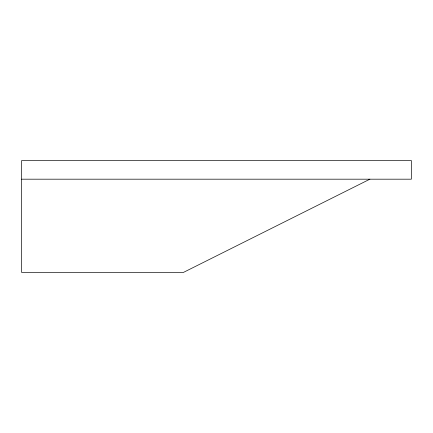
<?xml version="1.0" encoding="UTF-8"?>
<svg xmlns="http://www.w3.org/2000/svg" width="433" height="433" viewBox="0 0 433 433"><rect width="100%" height="100%" fill="white"/><g stroke="black" fill="none" stroke-linecap="round" stroke-linejoin="round"><path stroke-width="0.65" d="M369.89 179.186L183.338 272.465L21.655 272.465L21.655 160.535L411.35 160.535L411.35 179.186L21.65 179.186"/></g></svg>
